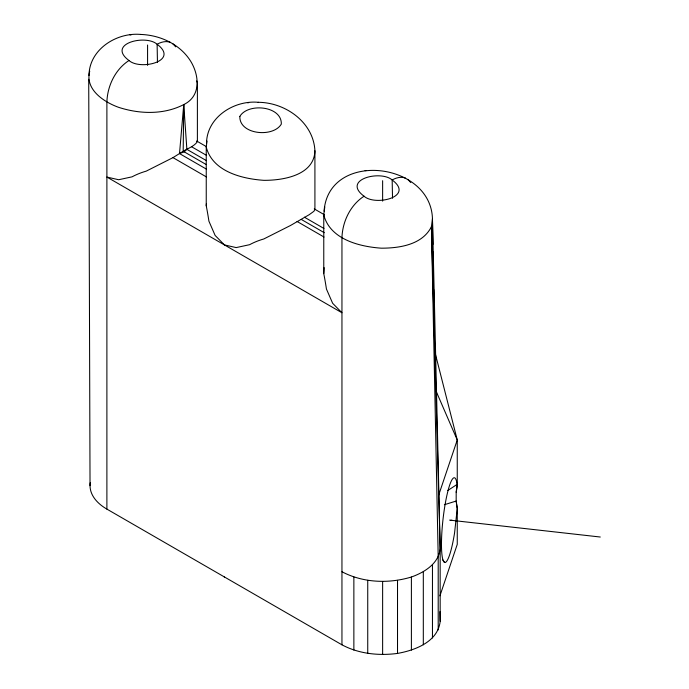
<?xml version="1.0" encoding="UTF-8"?>
<svg xmlns="http://www.w3.org/2000/svg" width="689" height="689" viewBox="0 0 689 689"><rect width="100%" height="100%" fill="white"/><g stroke="black" fill="none" stroke-linecap="round" stroke-linejoin="round"><path stroke-width="1.03" d="M435.233 353.405L457.255 439.978L457.255 486.253L456.196 492.256L456.17 501.058L457.255 508.585L457.255 544.37L439.918 595.847M140.616 34.45L140.832 34.45C160.261 35.13 179.863 44.208 190.483 60.925C199.25 74.998 201.455 96.055 183.739 104.59L183.188 151.253L172.991 157.626L146.249 171.13A77.521 62.199 18.1 0 0 132.073 176.832L118.654 179.743L106.89 177.056L341.951 312.763L332.649 303.289L326.448 289.053A77.521 11.756 83.8 0 0 323.77 273.619L323.77 214.959L324.795 206.907M258.151 102.308L258.358 102.308C285.392 102.463 313.529 122.289 314.916 150.796L314.916 209.456L313.891 211.299L309.24 214.675L290.517 225.484L263.775 238.98A77.521 62.199 18.1 0 0 249.607 244.69L236.181 247.592L224.416 244.914L215.123 235.431L208.922 221.195A77.521 11.756 83.8 0 0 206.244 205.77L206.373 203.755M323.77 273.619L324.174 267.633M206.519 169.184L179.51 153.587L183.739 104.59C163.706 114.908 139.678 114.15 118.654 107.346C103.867 102.058 84.747 89.432 89.734 71.2M88.993 75.514C89.139 49.462 116.596 32.133 140.832 34.45M206.528 143.372C206.674 117.311 234.122 99.991 258.358 102.308M206.244 205.77L206.244 147.11L207.01 141.064M314.916 150.796C314.227 175.376 283.041 180.466 263.775 180.329C241.753 178.795 212.531 171.458 206.244 147.11M324.054 211.222C328.472 150.228 430.677 161.588 432.451 218.654L440.168 548.255L440.168 621.332C437.946 641.829 415.131 650.27 397.519 653.422C378.674 655.902 358.891 653.87 341.951 644.818L106.89 509.111A57.531 33.218 0 0 1 90.259 482.739M456.178 492.256L457.108 484.393L447.755 490.525M438.557 495.486L457.255 439.978L436.301 391.628M341.951 571.749C363.155 582.903 388.682 583.867 411.393 577.02C424.424 572.361 439.048 563.516 440.168 548.255L431.426 226.707L432.451 218.654L432.907 244.423M206.02 164.43L183.188 151.253C187.976 148.342 194.376 146.292 197.39 141.598L197.39 82.947L196.718 80.897M183.739 104.59L186.874 149.341L184.239 151.856L179.51 153.587M128.989 60.511C106.27 43.622 145.827 34.131 157.118 44.268C179.838 61.157 140.272 70.648 128.989 60.511C115.261 69.374 107.432 85.901 106.89 101.981L106.89 509.111M364.05 196.219C341.322 179.329 380.888 169.838 392.17 179.984C414.89 196.865 375.333 206.364 364.05 196.219C350.322 205.081 342.493 221.608 341.951 237.688L341.951 644.818M444.379 504.718L456.161 501.049L457.255 508.585L454.576 532.881A42.623 6.64 -83.6 0 1 442.76 559.244A42.623 6.64 -83.6 0 1 445.826 500.524A42.623 6.64 -83.6 0 1 457.108 484.393M129.997 34.898L131.143 34.863M247.532 102.756L248.669 102.713M365.058 170.614L366.203 170.571M450.873 520.255L452.156 520.35M449.607 520.109L600.283 537.024M170.571 42.434C166.109 40.642 161.123 41.977 157.118 44.268L157.462 62.535M405.623 178.141C401.17 176.35 396.184 177.684 392.17 179.984L392.523 198.251M206.028 146.412L196.709 141.038A77.521 11.756 83.8 0 1 197.39 141.598M324.485 214.813L314.244 208.896A77.521 11.756 83.8 0 1 314.916 209.456M191.706 146.817L206.545 155.378M186.874 149.341L206.433 160.632M304.4 217.19L323.959 228.481M301.265 219.421L324.286 232.71M297.037 221.445L324.045 237.042M172.991 157.626L206.364 176.892M407.802 179.364L410.773 182.551M172.741 43.657L175.721 46.843M442.82 559.968L444.672 562.439M323.77 214.959C330.065 239.307 359.279 246.653 381.31 248.178C399.534 248.204 422.374 244.767 431.426 226.707L438.204 556.858L438.204 629.927M439.935 611.66L440.168 621.332M433.045 251.933L433.433 273.404M433.717 289.509L433.949 302.393M434.414 328.162L434.492 332.451M88.717 79.252L90.035 485.624M432.459 564.868L432.459 637.945M423.313 571.749L423.313 644.818M411.393 577.02L411.393 650.097M397.519 580.345L397.519 653.422M382.628 180.707L382.628 201.128M382.628 581.473L382.628 654.55M367.737 580.345L367.737 653.422M353.862 577.02L353.862 650.097M224.416 576.969L224.416 577.425M147.575 45L147.575 65.403M239.85 116.398C239.135 134.639 273.24 137.886 281.31 124.098C282.025 105.848 247.919 102.601 239.85 116.398"/></g></svg>
